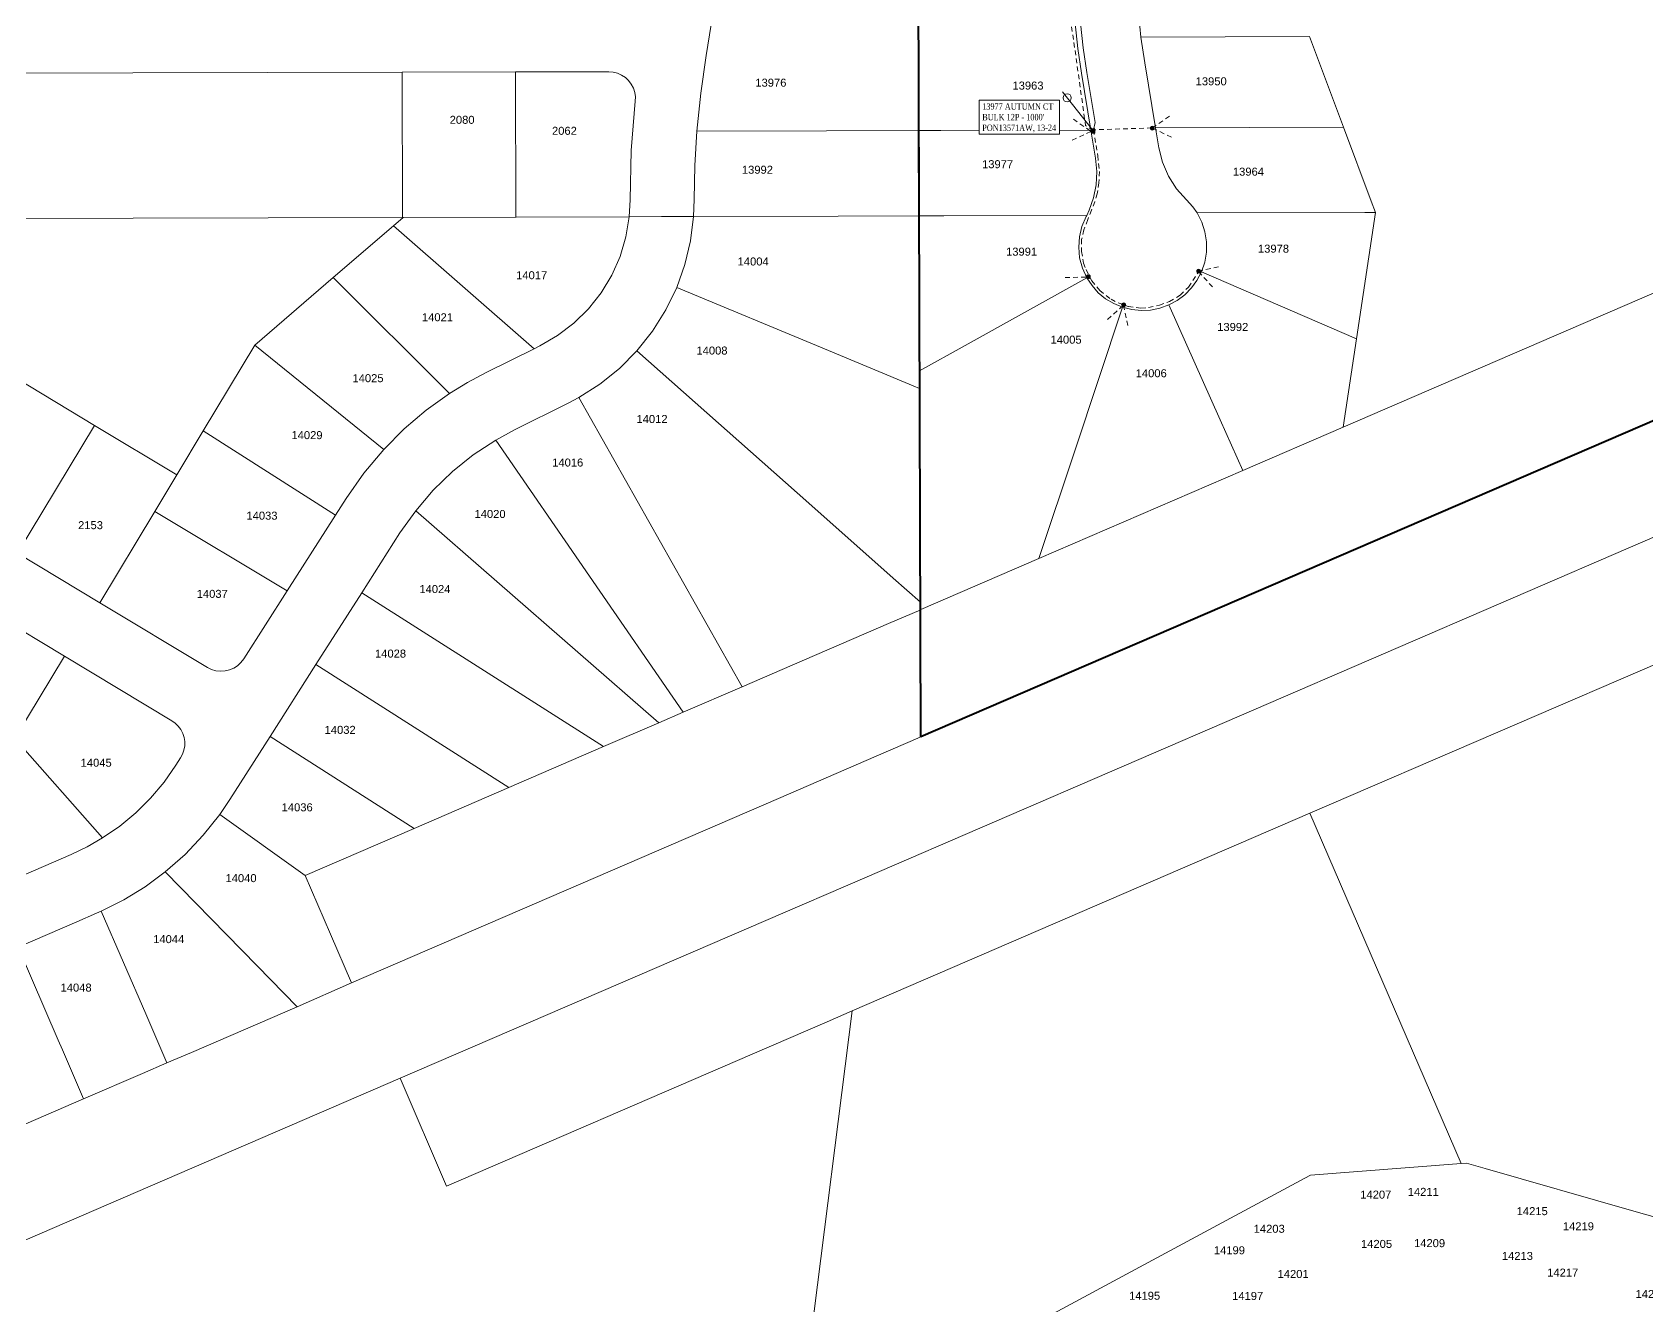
# Model space of a CAD drawing. Header units: feet. Extents: x 865220 to 2866543, y -2240498 to 973965.
# Drawn here: x 2856138 to 2857651, y 964966 to 966160 of the extents above; entities that cross this region are included whole.
import ezdxf
from ezdxf.enums import TextEntityAlignment as Align
from ezdxf.lldxf.tags import DXFTag

# ---------------------------------------------------------------- set-up
doc = ezdxf.new("R2010")
doc.units = ezdxf.units.FT
doc.header["$LTSCALE"] = 0.015
doc.header["$MEASUREMENT"] = 0
doc.linetypes.add('DASHED', pattern=[5, 3, -2])
for name, color, linetype in [('Dakota County Addresses', 7, 'Continuous'), ('Dakota County Parcels', 7, 'Continuous'), ('DROP BURIED', 7, 'DASHED'), ('TAIL', 1, 'MST'), ('TELEPHONE STRUCT-PROP', 6, 'Continuous'), ('TERMINALS', 7, 'Continuous')]:
    doc.layers.add(name, color=color, linetype=linetype)
doc.layers.add('RUNNING LINE (UNDERGROUND)', color=10, linetype='Continuous', lineweight=40)
doc.layers.add('WORK BOUNDARY', color=110, linetype='Continuous', lineweight=40)
doc.styles.add('Dimensions 100', font='arial.ttf')
doc.styles.add('Line', font='txt.shx', dxfattribs={"height": 3})
doc.styles.add('SIMPLEX', font='times.ttf', dxfattribs={"width": 0.8})
doc.styles.add('Utilities', font='arial.ttf', dxfattribs={"height": 2.5})
tags = doc.linetypes.add('MST', pattern='A,5,-5,5,-5,["TAIL",Line,S=1.5,R=0,X=0,Y=-1.5],-20', length=40).pattern_tags.tags
tags[10] = DXFTag(74, 10)

# ---------------------------------------------------------------- blocks, each defined once
blk = doc.blocks.new('ACMAP_ANN_TEMPLATE_Dakota County Addresses')
at = {"layer": 'Dakota County Addresses', "style": 'Dimensions 100'}
blk.add_attdef('DakotaCountyAddress', text='', height=50, dxfattribs=at).set_placement((0, 0), align=Align.CENTER)
blk = doc.blocks.new('Proposed FlowerPot')
at = {"lineweight": 5, "ltscale": 100, "true_color": 0xffffff}
h = blk.add_hatch(color=7, dxfattribs=at)
h.dxf.hatch_style = 1
h.paths.add_polyline_path([(-0.06, 0, 0.414214), (0, -0.06, 0.414214), (0.06, 0, 0.414214), (0, 0.06, 0.414214)])
at = {"lineweight": 5, "ltscale": 100}
blk.add_circle((0, 0), 0.0604, dxfattribs=at)
at = {"layer": 'RUNNING LINE (UNDERGROUND)', "color": 6, "lineweight": 5, "const_width": 0.00907, "flags": 128}
blk.add_lwpolyline([(-0.06, 0, -0.414214), (0, 0.06, -0.414214), (0.06, 0, -0.414214), (0, -0.06, -0.414214), (-0.06, 0)], format="xyb", dxfattribs=at)
at = {"color": 18, "linetype": 'ByBlock', "lineweight": 5, "ltscale": 100, "true_color": 0x000000, "style": 'Dimensions 100'}
blk.add_text('F', height=0.0744, dxfattribs=at).set_placement((-0.029, -0.037))
blk = doc.blocks.new('TERMINAL')
at = {"lineweight": 5, "ltscale": 0.5, "flags": 128}
blk.add_lwpolyline([(-0.1, -0.6), (-0.1, 44.8)], dxfattribs=at)
at = {"lineweight": 5, "ltscale": 0.5}
blk.add_circle((-0.1, 37.6), 3.83, dxfattribs=at)
blk = doc.blocks.new('NEW HH')
at = {"ltscale": 40, "true_color": 0xffffff}
h = blk.add_hatch(color=7, dxfattribs=at)
h.dxf.hatch_style = 1
h.paths.add_polyline_path([(-0.061, -0.031, 0.414214), (-0.046, -0.046), (0.046, -0.046, 0.414214), (0.061, -0.031), (0.061, 0.031, 0.414214), (0.046, 0.046), (-0.046, 0.046, 0.414214), (-0.061, 0.031)])
at = {"layer": 'RUNNING LINE (UNDERGROUND)', "color": 6, "lineweight": 0, "const_width": 0.005, "flags": 128}
blk.add_lwpolyline([(-0.061, 0.031), (-0.061, -0.031, 0.414214), (-0.046, -0.046), (0.046, -0.046, 0.414214), (0.061, -0.031), (0.061, 0.031, 0.414214), (0.046, 0.046), (-0.046, 0.046, 0.414214)], format="xyb", close=True, dxfattribs=at)
at = {"layer": 'TELEPHONE STRUCT-PROP', "color": 18, "true_color": 0x000000, "style": 'Utilities'}
blk.add_text('HH', height=0.05, dxfattribs=at).set_placement((0, 0), align=Align.MIDDLE_CENTER)

msp = doc.modelspace()

# ---------------------------------------------------------------- linework, layer by layer
at = {"layer": 'Dakota County Parcels', "lineweight": 5, "ltscale": 100}
for p, q in [((2857174.5, 966185.1), (2857177.3, 966155.1)), ((2856774.3, 966166.9), (2856769.8, 966137.7)), ((2856968.6, 966067.4), (2856968.3, 966167.4)), ((2857335.2, 966155.5), (2857177.3, 966155.1)), ((2857177.3, 966155.1), (2857180.8, 966131.1)), ((2857367.1, 966070.6), (2857335.2, 966155.5)), ((2857180.8, 966131.1), (2857190.9, 966070.1)), ((2855992.9, 966120.9), (2856484.9, 966122.1)), ((2856484.9, 966122.1), (2856591.1, 966122.4)), ((2856485.2, 965986.1), (2856484.9, 966122.1)), ((2856591.1, 966122.4), (2856678.4, 966122.6)), ((2856591.5, 965986.4), (2856591.1, 966122.4)), ((2856989.6, 966067.4), (2857130.4, 966067.8)), ((2857367.1, 966070.6), (2857190.9, 966070.1)), ((2857190.9, 966070.1), (2857194, 966051.4)), ((2857393.2, 966001.4), (2857367.1, 966070.6)), ((2856968.8, 965987.4), (2856968.6, 966067.4)), ((2856968.6, 966067.4), (2856988.6, 966067.4)), ((2856988.6, 966067.4), (2856989.6, 966067.4)), ((2857366.8, 965789.4), (2857896.2, 966018)), ((2856698.5, 966002.6), (2856697.7, 965986.7)), ((2856758.5, 966002.8), (2856757.9, 965986.8)), ((2857126.4, 965987.8), (2857128.7, 965992.7)), ((2857226, 965995.9), (2857220.1, 966002.4)), ((2857229.9, 965990.2), (2857226, 965995.9)), ((2857397.2, 965990.7), (2857393.2, 966001.4)), ((2855993.2, 965984.9), (2856485.7, 965986.1)), ((2856420.2, 965929.7), (2856476.6, 965978.3)), ((2856476.6, 965978.3), (2856485.7, 965986.1)), ((2856476.6, 965978.3), (2856608.4, 965862.9)), ((2856485.7, 965986.1), (2856697.7, 965986.7)), ((2856697.7, 965986.7), (2856727.8, 965986.8)), ((2856727.8, 965986.8), (2856757.9, 965986.8)), ((2856968.8, 965987.4), (2856988.8, 965987.4)), ((2856969.6, 965842.2), (2856968.8, 965987.4)), ((2856988.8, 965987.4), (2856992.4, 965987.4)), ((2856992.4, 965987.4), (2857126.4, 965987.8)), ((2857125.8, 965986.8), (2857126.4, 965987.8)), ((2857387.1, 965990.7), (2857229.9, 965990.2)), ((2857379.3, 965872.1), (2857397.2, 965990.7)), ((2857397.2, 965990.7), (2857387.1, 965990.7)), ((2857233.9, 965934.9), (2857379.3, 965872.1)), ((2856346.8, 965866.4), (2856420.2, 965929.7)), ((2856420.2, 965929.7), (2856529.2, 965820.9)), ((2857115.2, 965767.1), (2857159.9, 965901.8)), ((2857203.4, 965904), (2857203.4, 965904)), ((2857251.6, 965796.3), (2857203.4, 965904)), ((2857366.8, 965789.4), (2857379.3, 965872.1)), ((2856298.4, 965785.9), (2856346.8, 965866.4)), ((2856346.8, 965866.4), (2856467.6, 965768.6)), ((2856563.5, 965840.6), (2856608.4, 965862.9)), ((2856608.4, 965862.9), (2856613.8, 965865.6)), ((2856969.7, 965825.8), (2856969.6, 965842.2)), ((2856123.7, 965834.9), (2856196.5, 965791.1)), ((2856970.7, 965625.3), (2856969.7, 965825.8)), ((2856590.2, 965786.9), (2856640.5, 965811.9)), ((2856640.5, 965811.9), (2856650.4, 965817.1)), ((2856803.4, 965546), (2856650.4, 965817.1)), ((2857272.8, 965748.8), (2857251.6, 965796.3)), ((2856124.4, 965671.2), (2856196.5, 965791.1)), ((2856196.5, 965791.1), (2856273.7, 965744.8)), ((2856273.7, 965744.8), (2856298.4, 965785.9)), ((2856298.4, 965785.9), (2856422.2, 965706.9)), ((2856572.5, 965777.2), (2856590.2, 965786.9)), ((2857272.8, 965748.8), (2857366.8, 965789.4)), ((2856748.3, 965522.2), (2856572.5, 965777.2)), ((2857081.6, 965666.3), (2857115.2, 965767.1)), ((2856253.1, 965710.5), (2856273.7, 965744.8)), ((2857272.8, 965748.8), (2857081.6, 965666.3)), ((2856432.2, 965722.5), (2856422.2, 965706.9)), ((2856201.5, 965624.8), (2856253.1, 965710.5)), ((2856253.1, 965710.5), (2856377, 965636)), ((2856422.2, 965706.9), (2856377, 965636)), ((2856482.7, 965690.3), (2856497.5, 965711.1)), ((2856725.3, 965512.3), (2856497.5, 965711.1)), ((2856447, 965634.2), (2856482.7, 965690.3)), ((2856201.5, 965624.8), (2856124.4, 965671.2)), ((2856970.8, 965618.4), (2857081.6, 965666.3)), ((2856336.3, 965572.2), (2856377, 965636)), ((2856404, 965566.8), (2856447, 965634.2)), ((2856673.4, 965489.9), (2856447, 965634.2)), ((2856090.3, 965621.7), (2856168.2, 965574.8)), ((2856302.3, 965564.2), (2856201.5, 965624.8)), ((2856970.8, 965618.4), (2856970.7, 965625.3)), ((2856970.8, 965618.2), (2856970.8, 965618.4)), ((2857335.6, 965427.4), (2857718, 965592.5)), ((2856121.9, 965497.7), (2856168.2, 965574.8)), ((2856168.2, 965574.8), (2856268.9, 965514.2)), ((2856361, 965499.3), (2856404, 965566.8)), ((2856584.7, 965451.6), (2856404, 965566.8)), ((2856748.3, 965522.2), (2856803.4, 965546)), ((2856673.4, 965489.9), (2856725.3, 965512.3)), ((2856725.3, 965512.3), (2856748.3, 965522.2)), ((2856121.9, 965497.7), (2856204, 965404.3)), ((2856323.4, 965440.3), (2856361, 965499.3)), ((2856496, 965413.3), (2856361, 965499.3)), ((2856272.8, 965472.5), (2856277.1, 965479.4)), ((2856584.7, 965451.6), (2856673.4, 965489.9)), ((2856496, 965413.3), (2856584.7, 965451.6)), ((2856313.8, 965426.3), (2856323.4, 965440.3)), ((2856393.9, 965369.2), (2856313.8, 965426.3)), ((2857335.6, 965427.4), (2857477.4, 965099.1)), ((2856393.9, 965369.2), (2856496, 965413.3)), ((2856096.7, 965355.2), (2856174.5, 965388.8)), ((2856198.3, 965333.7), (2856202.8, 965335.8)), ((2856386.3, 965246.1), (2856437.3, 965268.6)), ((2856906.6, 965242.1), (2856828.7, 964627.4)), ((2856001.7, 964971.2), (2856482.9, 965179)), ((2856482.9, 965179), (2856526.5, 965078)), ((2856186.2, 965159.7), (2856079.4, 965113.6)), ((2857482.4, 965099.5), (2857477.4, 965099.1)), ((2857500, 965094.5), (2857482.4, 965099.5)), ((2857330.8, 965085.4), (2857200.3, 965015.1)), ((2857336.2, 965088.3), (2857330.8, 965085.4)), ((2857477.4, 965099.1), (2857336.2, 965088.3)), ((2857637.2, 965055.2), (2857500, 965094.5)), ((2857637.2, 965055.2), (2857763, 965019.3)), ((2857200.3, 965015.1), (2857070.8, 964945.4))]:
    msp.add_line(p, q, dxfattribs=at)
for points in [[(2857115.7, 966167.8), (2857118.2, 966144.5), (2857121.6, 966121.3), (2857130.4, 966067.8), (2857134.8, 966041.6), (2857135.9, 966029.2), (2857135.3, 966016.7), (2857132.8, 966004.4), (2857128.7, 965992.7)], [(2856769.8, 966137.7), (2856764.6, 966102.4), (2856760.9, 966066.8)], [(2856678.4, 966122.6), (2856682.6, 966122.3), (2856686.6, 966121.2), (2856690.5, 966119.5), (2856694, 966117.2), (2856697, 966114.4), (2856699.6, 966111), (2856701.5, 966107.3), (2856702.8, 966103.3), (2856703.4, 966099.1), (2856703.3, 966094.9)], [(2856703.3, 966094.9), (2856699.6, 966048.9), (2856698.5, 966002.6)], [(2856760.9, 966066.8), (2856759, 966034.8), (2856758.5, 966002.8)], [(2856760.9, 966066.8), (2856882.6, 966067.2), (2856968.6, 966067.4)], [(2857194, 966051.4), (2857197.4, 966037.7), (2857203, 966024.7), (2857210.6, 966012.9), (2857220.1, 966002.4)], [(2856437.3, 965268.6), (2856837.4, 965441.4), (2856929.1, 965481), (2857572.9, 965759.1), (2858195.1, 966027.9)], [(2856482.9, 965179), (2856825.7, 965327), (2856918.4, 965367), (2857647.8, 965682), (2858469.8, 966036.9)], [(2856613.8, 965865.6), (2856630.4, 965875.2), (2856645.7, 965886.8), (2856659.4, 965900.3), (2856671.3, 965915.3), (2856681.2, 965931.8), (2856689, 965949.3), (2856694.5, 965967.7), (2856697.7, 965986.7)], [(2856742.1, 965920.5), (2856749.8, 965942), (2856755, 965964.2), (2856757.9, 965986.8)], [(2856757.9, 965986.8), (2856893.6, 965987.2), (2856968.8, 965987.4)], [(2857125.8, 965986.8), (2857121.9, 965977.6), (2857119.6, 965968), (2857118.9, 965958.1), (2857119.8, 965948.2), (2857122.4, 965938.6), (2857126.5, 965929.5), (2857131.4, 965922.1), (2857137.3, 965915.5), (2857144.1, 965909.8), (2857151.7, 965905.2), (2857159.9, 965901.8), (2857168.6, 965899.6), (2857177.4, 965898.8), (2857186.3, 965899.2), (2857195, 965900.9), (2857203.4, 965904)], [(2857233.9, 965934.9), (2857237, 965944), (2857238.6, 965953.5), (2857238.7, 965963.1), (2857237.3, 965972.6), (2857234.3, 965981.7), (2857229.9, 965990.2)], [(2857203.4, 965904), (2857211.2, 965908.2), (2857218.3, 965913.5), (2857224.6, 965919.9), (2857229.8, 965927), (2857233.9, 965934.9)], [(2856704.9, 965861.1), (2856719.5, 965879.5), (2856731.9, 965899.4), (2856742.1, 965920.5)], [(2856742.1, 965920.5), (2856880.8, 965862.8), (2856963.7, 965828.3), (2856969.7, 965825.8)], [(2856969.6, 965842.2), (2857012.4, 965866.1), (2857126.5, 965929.5)], [(2856650.4, 965817.1), (2856670.1, 965829.7), (2856688.4, 965844.5), (2856704.9, 965861.1)], [(2856704.9, 965861.1), (2856865.9, 965718.3), (2856945.1, 965648), (2856970.7, 965625.3)], [(2856529.2, 965820.9), (2856546.1, 965831.3), (2856563.5, 965840.6)], [(2856467.6, 965768.6), (2856486.7, 965787.7), (2856507.3, 965805.2), (2856529.2, 965820.9)], [(2856432.2, 965722.5), (2856448.9, 965746.3), (2856467.6, 965768.6)], [(2856497.5, 965711.1), (2856513.8, 965730.2), (2856531.9, 965747.7), (2856551.5, 965763.4), (2856572.5, 965777.2)], [(2856970.8, 965618.2), (2856940.7, 965605.3), (2856850.3, 965566.2), (2856803.4, 965546)], [(2856302.3, 965564.2), (2856306.2, 965562.3), (2856310.3, 965561.1), (2856314.6, 965560.6), (2856318.8, 965560.9), (2856323, 965561.8), (2856326.9, 965563.5), (2856330.5, 965565.8), (2856333.7, 965568.8), (2856336.3, 965572.2)], [(2856277.1, 965479.4), (2856279, 965482.9), (2856280.3, 965486.7), (2856281, 965490.6), (2856281, 965494.6), (2856280.4, 965498.5), (2856279.2, 965502.3), (2856277.4, 965505.9), (2856275, 965509.1), (2856272.2, 965511.9), (2856268.9, 965514.2)], [(2856204, 965404.3), (2856220.1, 965415.4), (2856235.1, 965427.9), (2856249, 965441.6), (2856261.6, 965456.5), (2856272.8, 965472.5)], [(2856262.7, 965372.6), (2856281.3, 965388.9), (2856298.4, 965406.9), (2856313.8, 965426.3)], [(2856906.6, 965242.1), (2856906.6, 965242.1), (2857335.6, 965427.4)], [(2856174.5, 965388.8), (2856189.5, 965396), (2856204, 965404.3)], [(2856202.8, 965335.8), (2856223.8, 965346.3), (2856243.8, 965358.6), (2856262.7, 965372.6)], [(2856386.3, 965246.1), (2856348.9, 965284.4), (2856262.7, 965372.6)], [(2856393.9, 965369.2), (2856417.7, 965314.1), (2856437.3, 965268.6)], [(2856124.8, 965302), (2856179.9, 965325.8), (2856198.3, 965333.7)], [(2856264.3, 965193.4), (2856244.5, 965239.3), (2856202.8, 965335.8)], [(2856124.8, 965302), (2856162.5, 965214.8), (2856166.4, 965205.6), (2856186.2, 965159.7)], [(2856386.3, 965246.1), (2856287.2, 965203.3), (2856264.3, 965193.4)], [(2856526.5, 965078), (2856812.8, 965201.6), (2856883.2, 965232), (2856906.6, 965242.1)], [(2856264.3, 965193.4), (2856241.3, 965183.5), (2856186.2, 965159.7)]]:
    msp.add_lwpolyline(points, dxfattribs=at)
at = {"layer": 'DROP BURIED', "lineweight": 5, "ltscale": 100, "flags": 128}
msp.add_lwpolyline([(2857132.8, 966068.2), (2857131.9, 966068.1), (2857125.4, 966072.3), (2857112, 966167), (2857115.3, 966179.6)], dxfattribs=at)
at = {"layer": 'DROP BURIED', "lineweight": 5, "ltscale": 100}
for points in [[(2857113.9, 966078.2), (2857130.4, 966066.7), (2857112.3, 966058.2)], [(2857187.6, 966069.9), (2857132.8, 966068.2), (2857136.8, 966043.9), (2857138.4, 966029.2), (2857137.8, 966018.6), (2857136.3, 966008.3), (2857134, 966000.7), (2857131, 965992.9)], [(2857205.8, 966061.3), (2857187.8, 966069.9), (2857204.3, 966081.2)], [(2857131, 965992.9), (2857127.5, 965984), (2857123.6, 965974.3), (2857121.7, 965965.4), (2857121.7, 965954.2), (2857123.4, 965943.3), (2857125.8, 965937.3), (2857131.1, 965926.7), (2857138.7, 965917.4), (2857149.2, 965909.3), (2857157.7, 965905.2), (2857161.1, 965904.2), (2857165.5, 965902.5), (2857177.3, 965900.9), (2857184.4, 965901.6), (2857194.6, 965903.7), (2857204.1, 965907.1), (2857213.9, 965913.2), (2857221.8, 965920.7), (2857231.4, 965935.4)], [(2857244.3, 965920.9), (2857230.9, 965935.7), (2857250.4, 965939.9)], [(2857106.1, 965929.7), (2857126.1, 965930.1)], [(2857146, 965890.3), (2857160.8, 965903.7), (2857165, 965884.2)]]:
    msp.add_lwpolyline(points, dxfattribs=at)
at = {"layer": 'TAIL', "lineweight": 5, "ltscale": 100, "flags": 128}
msp.add_lwpolyline([(2857259.9, 966702.3), (2857260.2, 966701.8), (2857261, 966699.2), (2857261.3, 966696.5), (2857261.3, 966693.7), (2857260.7, 966691), (2857259.8, 966688.5), (2857258.4, 966686.1), (2857256.7, 966683.9), (2857254.9, 966682.3), (2857231.7, 966662.8), (2857210.4, 966641.6), (2857192.6, 966620.7), (2857176.5, 966598.5), (2857162.1, 966575.1), (2857150.1, 966551.4), (2857139.9, 966527), (2857131.5, 966501.8), (2857125.6, 966478.4), (2857121.3, 966454.6), (2857118.7, 966430.7), (2857117.7, 966403.4), (2857117.8, 966352.6), (2857117.8, 966352.4), (2857117.9, 966344.9), (2857118, 966268.7), (2857118.2, 966222.4), (2857118.8, 966195.3), (2857120.7, 966168.2), (2857123.2, 966145.1), (2857126.5, 966122), (2857134.3, 966075.1), (2857132.8, 966068.2)], dxfattribs=at)
at = {"layer": 'WORK BOUNDARY', "ltscale": 50, "flags": 128}
for points in [[(2860956.9, 967219.4), (2856970.8, 965499)], [(2856970.8, 965499), (2856965.6, 967208)]]:
    msp.add_lwpolyline(points, dxfattribs=at)

# ---------------------------------------------------------------- block references
at = {"lineweight": 5, "ltscale": 100, "xscale": 39.99999999999999, "yscale": 39.99999999999999, "zscale": 39.99999999999999, "rotation": 94.89100250433364}
msp.add_blockref('NEW HH', (2857132.5, 966067.1), dxfattribs=at)
at = {"lineweight": 5, "ltscale": 100, "xscale": 30, "yscale": 30, "zscale": 30}
for p in [(2857188, 966069.7), (2857127.9, 965930.5), (2857231.4, 965935.7), (2857161, 965904.1)]:
    msp.add_blockref('Proposed FlowerPot', p, dxfattribs=at)
at = {"layer": 'Dakota County Addresses', "lineweight": 5, "ltscale": 100, "xscale": 0.15, "yscale": 0.15, "zscale": 0.15}
for p, values in [((2856830.4, 966108.6), {'DakotaCountyAddress': '13976'}), ((2857071.4, 966105.9), {'DakotaCountyAddress': '13963'}), ((2857243.1, 966109.9), {'DakotaCountyAddress': '13950'}), ((2856541, 966073.8), {'DakotaCountyAddress': '2080'}), ((2856636.9, 966063.5), {'DakotaCountyAddress': '2062'}), ((2857042.9, 966032.2), {'DakotaCountyAddress': '13977'}), ((2856817.8, 966027), {'DakotaCountyAddress': '13992'}), ((2857278, 966025.2), {'DakotaCountyAddress': '13964'}), ((2856813.8, 965941), {'DakotaCountyAddress': '14004'}), ((2857065.4, 965950.2), {'DakotaCountyAddress': '13991'}), ((2857301.5, 965953), {'DakotaCountyAddress': '13978'}), ((2856606.2, 965928.1), {'DakotaCountyAddress': '14017'}), ((2856517.9, 965888.7), {'DakotaCountyAddress': '14021'}), ((2857263.3, 965879.6), {'DakotaCountyAddress': '13992'}), ((2857107.1, 965867.7), {'DakotaCountyAddress': '14005'}), ((2856775.2, 965857.5), {'DakotaCountyAddress': '14008'}), ((2857186.9, 965836.2), {'DakotaCountyAddress': '14006'}), ((2856452.8, 965831.6), {'DakotaCountyAddress': '14025'}), ((2856719, 965793.3), {'DakotaCountyAddress': '14012'}), ((2856395.6, 965778.2), {'DakotaCountyAddress': '14029'}), ((2856640, 965752.5), {'DakotaCountyAddress': '14016'}), ((2856353.4, 965702.7), {'DakotaCountyAddress': '14033'}), ((2856567.2, 965704.3), {'DakotaCountyAddress': '14020'}), ((2856192.7, 965693.8), {'DakotaCountyAddress': '2153'}), ((2856306.8, 965629.4), {'DakotaCountyAddress': '14037'}), ((2856515.5, 965633.9), {'DakotaCountyAddress': '14024'}), ((2856473.9, 965573.4), {'DakotaCountyAddress': '14028'}), ((2856426.7, 965501.9), {'DakotaCountyAddress': '14032'}), ((2856198, 965471.1), {'DakotaCountyAddress': '14045'}), ((2856386.4, 965429.3), {'DakotaCountyAddress': '14036'}), ((2856333.8, 965362.9), {'DakotaCountyAddress': '14040'}), ((2856266, 965305.7), {'DakotaCountyAddress': '14044'}), ((2856179.2, 965260.3), {'DakotaCountyAddress': '14048'}), ((2857397.4, 965066.2), {'DakotaCountyAddress': '14207'}), ((2857441.9, 965068.8), {'DakotaCountyAddress': '14211'}), ((2857544, 965050.7), {'DakotaCountyAddress': '14215'}), ((2857297.5, 965034.2), {'DakotaCountyAddress': '14203'}), ((2857587.3, 965036.5), {'DakotaCountyAddress': '14219'}), ((2857398.1, 965020), {'DakotaCountyAddress': '14205'}), ((2857447.8, 965020.7), {'DakotaCountyAddress': '14209'}), ((2857260.2, 965014), {'DakotaCountyAddress': '14199'}), ((2857530.1, 965008.7), {'DakotaCountyAddress': '14213'}), ((2857319.9, 964991.8), {'DakotaCountyAddress': '14201'}), ((2857572.6, 964993.1), {'DakotaCountyAddress': '14217'}), ((2857180.7, 964971.4), {'DakotaCountyAddress': '14195'}), ((2857277.3, 964971.2), {'DakotaCountyAddress': '14197'}), ((2857655.4, 964973), {'DakotaCountyAddress': '14221'})]:
    msp.add_blockref('ACMAP_ANN_TEMPLATE_Dakota County Addresses', p, dxfattribs=at).add_auto_attribs(values)
at = {"layer": 'TERMINALS', "lineweight": 5, "ltscale": 100, "rotation": 38.24559680090174}
msp.add_blockref('TERMINAL', (2857131.5, 966068.7), dxfattribs=at)

# ---------------------------------------------------------------- next in the draw order: texts
at = {"layer": 'TERMINALS', "lineweight": 5, "ltscale": 100, "insert": (2857028.5, 966093.1), "char_height": 6, "attachment_point": 1, "style": 'SIMPLEX', "bg_fill": 19, "box_fill_scale": 1.5, "bg_fill_color": 256, "bg_fill_transparency": 0}
msp.add_mtext("13977 AUTUMN CT\\PBULK 12P - 1000'\\PPON13571AW, 13-24", dxfattribs=at)

doc.saveas('drawing.dxf')
